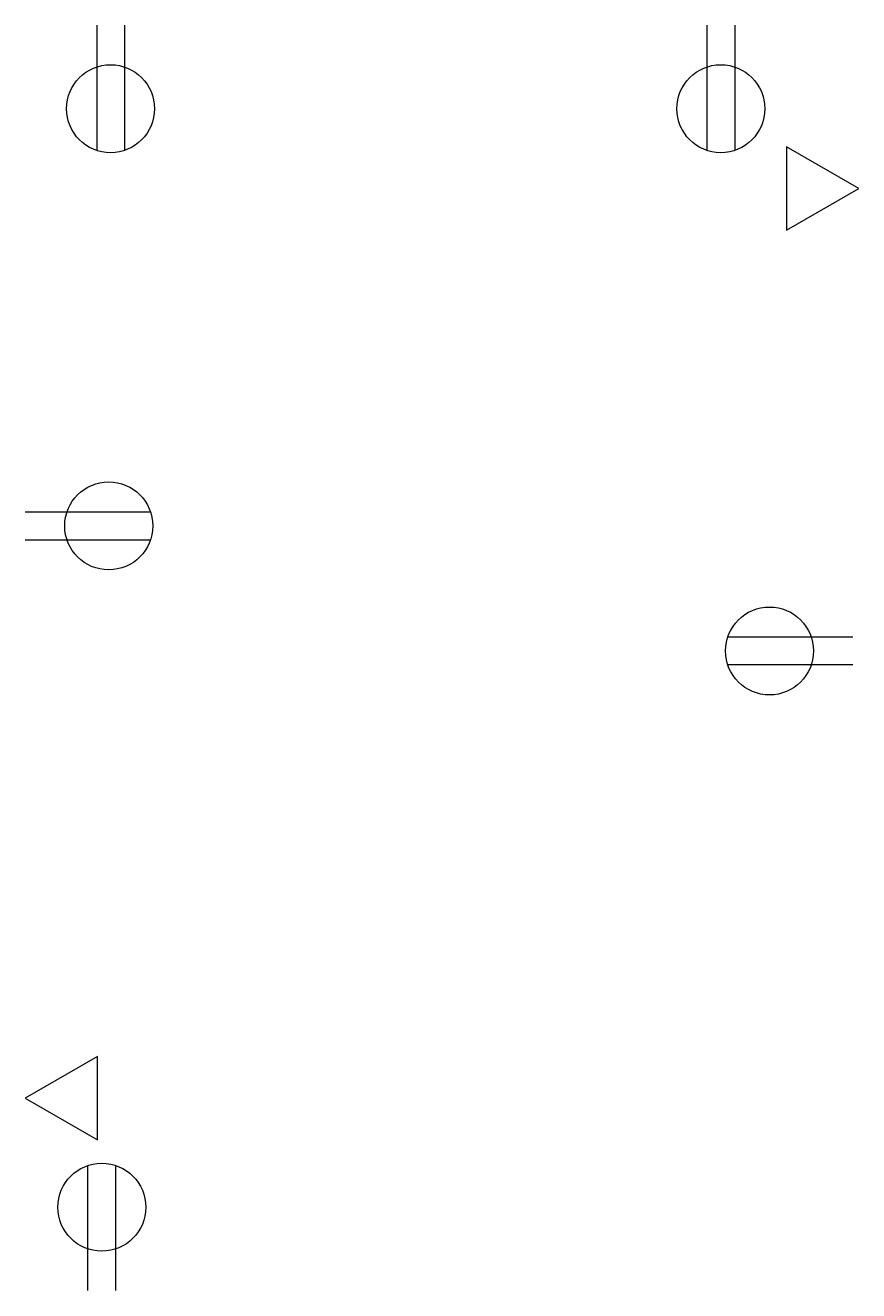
# Model space of a CAD drawing. Header units: inches. Extents: x 90466 to 90586, y 91534 to 91716.
import ezdxf

# ---------------------------------------------------------------- set-up
doc = ezdxf.new("R2010")
doc.units = ezdxf.units.IN
doc.header["$MEASUREMENT"] = 0
doc.layers.get('0').update_dxf_attribs({"linetype": 'CONTINUOUS'})
doc.layers.add('E-PwrOutlet', color=95, linetype='CONTINUOUS', lineweight=30)
doc.layers.add('E-T', color=7, linetype='CONTINUOUS', lineweight=30)

# ---------------------------------------------------------------- blocks, each defined once
blk = doc.blocks.new('SINK')
at = {"linetype": 'Continuous'}
for p, q in [((0, 0), (0, 1.5)), ((0.333, 0), (0.333, 1.5))]:
    blk.add_line(p, q, dxfattribs=at)
blk.add_circle((0.167, 1), 0.527, dxfattribs=at)

msp = doc.modelspace()

# ---------------------------------------------------------------- linework, layer by layer
at = {"layer": 'E-T'}
for points in [[(90575.27, 91698.79), (90575.27, 91686.79), (90585.66, 91692.79)], [(90476.24, 91555.95), (90476.24, 91567.95), (90465.84, 91561.95)]]:
    msp.add_lwpolyline(points, close=True, dxfattribs=at)

# ---------------------------------------------------------------- block references
at = {"layer": 'E-PwrOutlet', "xscale": 12, "yscale": 12, "zscale": 12}
for p, rotation in [((90480.1, 91716.25), 180), ((90567.84, 91716.25), 180), ((90465.84, 91646.25), 270), ((90584.84, 91624.25), 90)]:
    msp.add_blockref('SINK', p, dxfattribs=dict(at, rotation=rotation))
msp.add_blockref('SINK', (90474.84, 91534.25), dxfattribs=at)

doc.saveas('drawing.dxf')
